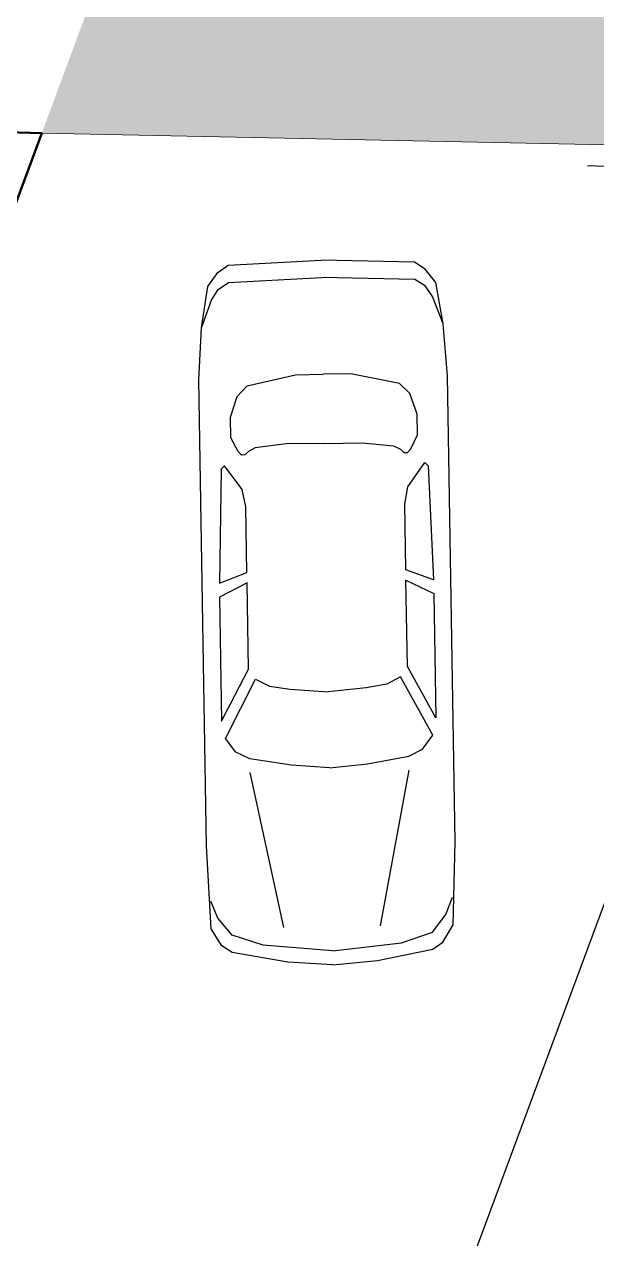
# Model space of a CAD drawing. Header units: centimetres. Extents: x 63871 to 181827, y -95930 to 42199.
# Drawn here: x 167258 to 167603, y 23223 to 23957 of the extents above; entities that cross this region are included whole.
import ezdxf

# ---------------------------------------------------------------- set-up
doc = ezdxf.new("R2010")
doc.units = ezdxf.units.CM
for name, color, linetype, lineweight in [('ARA SINIRLAR', 225, 'Continuous', 15), ('ARM_Pen_No__252', 8, 'Continuous', 18), ('OLUK', 222, 'Continuous', 15), ('PARSEL SINIRI', 12, 'Continuous', 50), ('ÇEKME MESAFESİ', 5, 'Continuous', 25)]:
    doc.layers.add(name, color=color, linetype=linetype, lineweight=lineweight)
doc.layers.add('furn', color=7, linetype='Continuous')
doc.layers.add('KOT', color=171, linetype='Continuous')

# ---------------------------------------------------------------- blocks, each defined once
blk = doc.blocks.new('02PCAR03')
at = {"color": 0, "linetype": 'ByBlock'}
for p, q in [((-170, 36), (-185, 35)), ((-35, 36), (-170, 36)), ((-11, 35), (-35, 36)), ((-197, 33), (-201, 30)), ((-185, 35), (-197, 33)), ((-193, 32), (-196, 30)), ((-185, 35), (-193, 32)), ((-14, 33), (-19, 35)), ((-9, 29), (-14, 33)), ((-6, 32), (-11, 35)), ((-4, 29), (-6, 32)), ((-201, 30), (-203, 27)), ((-196, 30), (-198, 27)), ((-145, 29), (-144, 30)), ((-138, 24), (-145, 29)), ((-144, 30), (-111, 31)), ((-111, 31), (-114, 23)), ((-111, 23), (-107, 31)), ((-107, 31), (-71, 31)), ((-71, 31), (-86, 23)), ((-66, 30), (-83, 21)), ((-62, 27), (-66, 30)), ((-6, 20), (-9, 29)), ((-1, 13), (-4, 29)), ((-203, 27), (-204, 0)), ((-198, 27), (-199, 0)), ((-165, 25), (-168, 22)), ((-159, 27), (-165, 25)), ((-153, 27), (-159, 27)), ((-149, 25), (-153, 27)), ((-148, 24), (-149, 25)), ((-60, 23), (-62, 27)), ((-168, 22), (-171, 8)), ((-150, 20), (-149, 22)), ((-149, 22), (-148, 23)), ((-148, 23), (-148, 24)), ((-133, 23), (-138, 24)), ((-114, 23), (-133, 23)), ((-86, 23), (-111, 23)), ((-58, 11), (-60, 23)), ((-11, 14), (-56, 23)), ((-151, 11), (-150, 20)), ((-83, 21), (-81, 17)), ((-4, 0), (-6, 20)), ((-81, 17), (-80, 11)), ((-151, 0), (-151, 11)), ((-80, 11), (-79, 0)), ((-57, 0), (-58, 11)), ((0, 0), (-1, 13)), ((-171, 8), (-171, 0)), ((-203, -27), (-204, 0)), ((-198, -27), (-199, 0)), ((-171, -8), (-171, 0)), ((-151, 0), (-151, -11)), ((-80, -11), (-79, 0)), ((-57, 0), (-58, -11)), ((-4, 0), (-6, -20)), ((0, 0), (-1, -13)), ((-168, -22), (-171, -8)), ((-151, -11), (-150, -20)), ((-81, -17), (-80, -11)), ((-58, -11), (-60, -23)), ((-11, -14), (-56, -23)), ((-1, -13), (-4, -29)), ((-83, -21), (-81, -17)), ((-150, -20), (-149, -22)), ((-66, -30), (-83, -21)), ((-6, -20), (-9, -29)), ((-165, -25), (-168, -22)), ((-149, -22), (-148, -23)), ((-148, -24), (-149, -25)), ((-148, -23), (-148, -24)), ((-138, -24), (-145, -29)), ((-133, -23), (-138, -24)), ((-114, -23), (-133, -23)), ((-111, -31), (-114, -23)), ((-86, -23), (-111, -23)), ((-111, -23), (-107, -31)), ((-71, -31), (-86, -23)), ((-60, -23), (-62, -27)), ((-201, -30), (-203, -27)), ((-196, -30), (-198, -27)), ((-159, -27), (-165, -25)), ((-153, -27), (-159, -27)), ((-149, -25), (-153, -27)), ((-62, -27), (-66, -30)), ((-197, -33), (-201, -30)), ((-193, -32), (-196, -30)), ((-145, -29), (-144, -30)), ((-144, -30), (-111, -31)), ((-107, -31), (-71, -31)), ((-9, -29), (-14, -33)), ((-4, -29), (-6, -32)), ((-185, -35), (-197, -33)), ((-185, -35), (-193, -32)), ((-170, -36), (-185, -35)), ((-11, -35), (-35, -36)), ((-14, -33), (-19, -35)), ((-6, -32), (-11, -35)), ((-35, -36), (-170, -36))]:
    blk.add_line(p, q, dxfattribs=at)
blk = doc.blocks.new('çatı planı')
at = {"layer": 'KOT'}
blk.add_line((-18.92, -1127.07), (47.91, -1127.07), dxfattribs=at)
blk = doc.blocks.new('VAZİYET PLANI')
at = {"layer": 'ARM_Pen_No__252'}
h = blk.add_hatch(dxfattribs=at)
h.set_pattern_fill('AR-HBONE', color=256, scale=0.51)
h.set_pattern_definition([(45, (-177951.86, -14930.114), (0, 73.27889), [155.448, -51.816]), (135, (-177915.22, -14893.474), (7e-15, 73.27889), [155.448, -51.816])])
h.paths.add_polyline_path([(-2120.17, 12277.21), (-2253.9, 9232.92), (-7195.09, 9337.4), (-6197.38, 12277.21)], flags=16)
h.paths.add_polyline_path([(-5125.36, 15515.8), (-2357.17, 23672.46), (-2865.8, 23896.02), (-7797.74, 9350.14), (-10518.2, 9407.66), (-10683.65, 8961.03), (623.37, 8722.42), (643.17, 9171.67), (-1702.89, 9221.27), (-1092.49, 23116.61), (-1633.57, 23354.42), (-1935.71, 15952.73), (-1958.71, 15952.73), (-1976.46, 15548.77)])
h.paths.add_polyline_path([(-1976.46, 15548.77), (-5125.36, 15515.8), (-6122.74, 12576.95), (-2107.01, 12576.95)])
at = {"layer": 'ARA SINIRLAR'}
blk.add_line((623.35, 8721.96), (-10683.65, 8961.03), dxfattribs=at)
at = {"layer": 'PARSEL SINIRI'}
blk.add_lwpolyline([(-10704.81, 8961.48), (-10683.65, 8961.03), (-11475.15, 6824.25), (-11364.35, 6058.72)], dxfattribs=at)
at = {"layer": 'ÇEKME MESAFESİ'}
blk.add_lwpolyline([(-10235.94, 8787.8), (-10982.6, 6772.09), (-10431.04, 2961.31), (-10363.5, 2901.47), (-6329.01, 2815.66), (-5233.37, 2792.49), (-389.12, 2690.07), (-136.37, 2684.73), (-120.42, 2699.61), (-5.55, 5331.81), (308.62, 12485.41)], dxfattribs=at)
at = {"layer": 'furn', "linetype": 'Continuous', "xscale": 2.086125961570064, "yscale": 2.086125961570064, "zscale": 2.086125961570064, "rotation": 270.9296038315418}
blk.add_blockref('02PCAR03', (-10508.03, 8458.61), dxfattribs=at)
at = {"layer": 'OLUK', "rotation": 177.8731895439683}
blk.add_blockref('çatı planı', (-10348.17, 7813.13), dxfattribs=at)

msp = doc.modelspace()

# ---------------------------------------------------------------- block references
at = {"layer": 'OLUK'}
msp.add_blockref('VAZİYET PLANI', (177951.86, 14930.11), dxfattribs=at)

doc.saveas('drawing.dxf')
